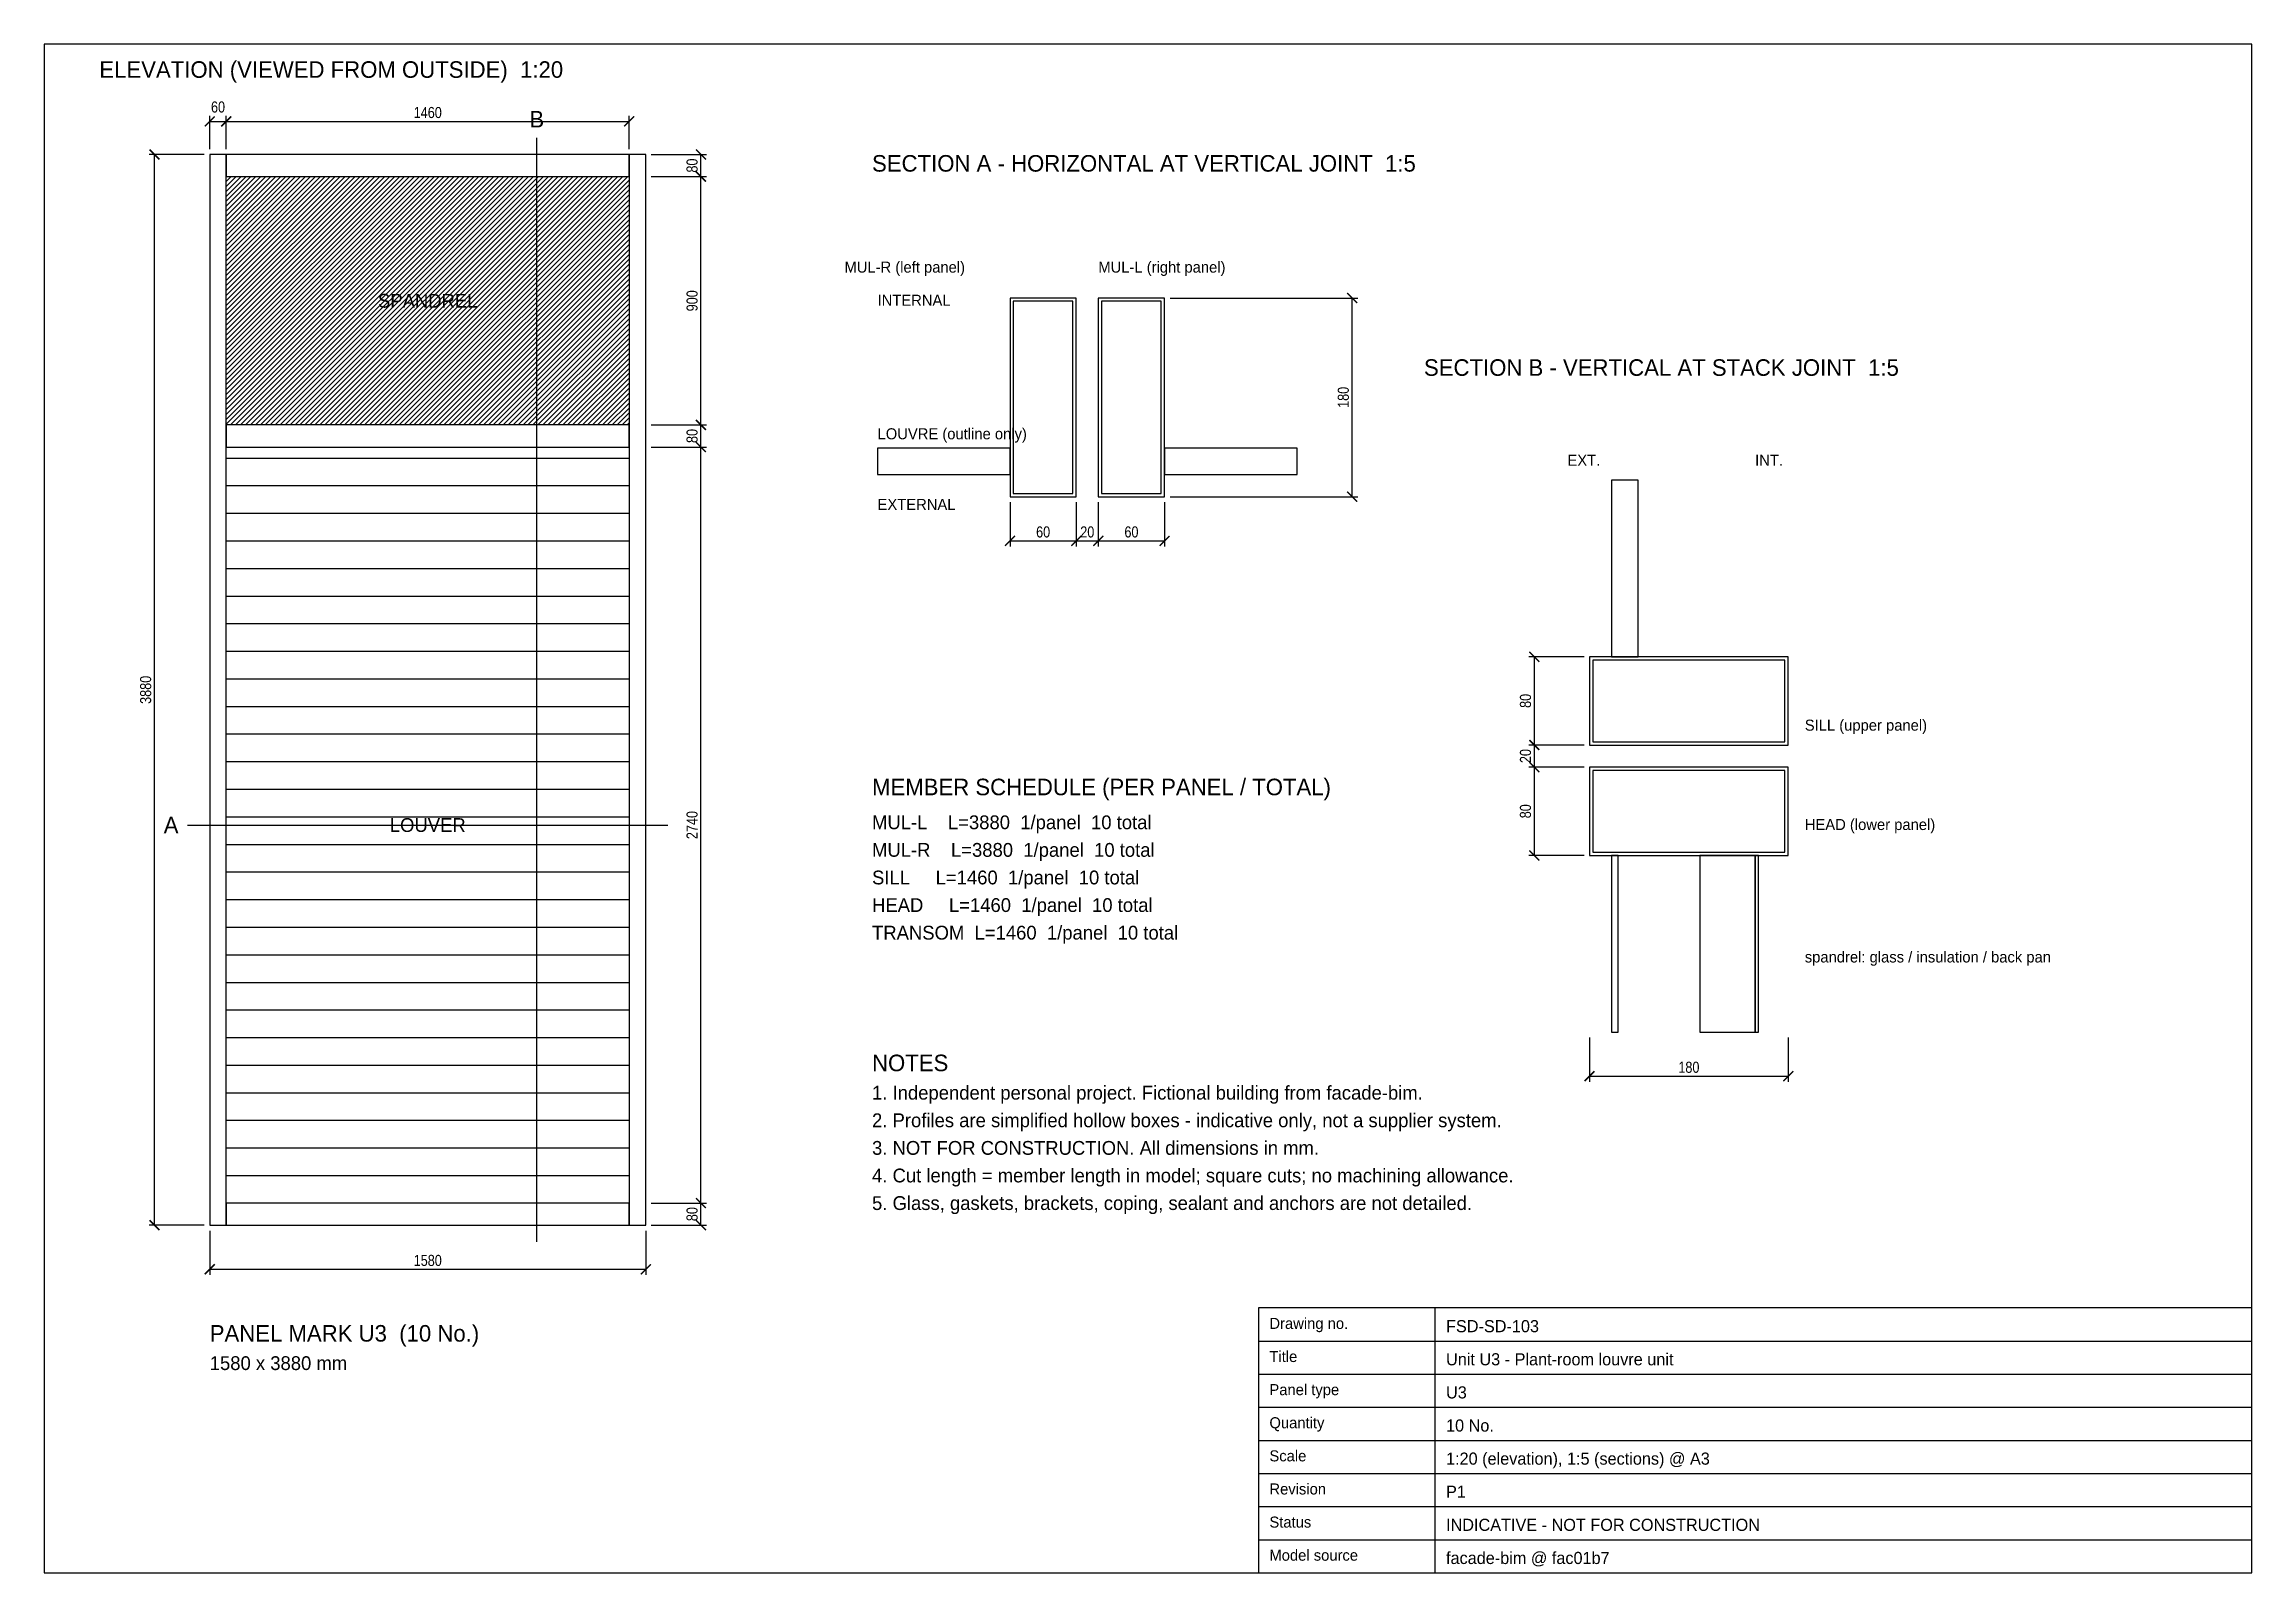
# Model space of a CAD drawing. Header units: millimetres. Extents: x 10 to 410, y 10 to 287.
import ezdxf
from ezdxf.enums import TextEntityAlignment as Align

# ---------------------------------------------------------------- set-up
doc = ezdxf.new("R2010")
doc.units = ezdxf.units.MM
for name, color, linetype in [('BORDER', 7, 'Continuous'), ('CUTLINE', 6, 'Continuous'), ('DIMS', 1, 'Continuous'), ('FRAME', 5, 'Continuous'), ('GLAZING', 4, 'Continuous'), ('INFILL', 8, 'Continuous'), ('SCHEDULE', 7, 'Continuous'), ('SECTION', 3, 'Continuous'), ('TEXT', 7, 'Continuous'), ('TITLE', 7, 'Continuous')]:
    doc.layers.add(name, color=color, linetype=linetype)
doc.styles.add('OpenSansCondensed-Light', font='OpenSansCondensed-Light.ttf')
doc.dimstyles.new('EZDXF', dxfattribs={"dimtxt": 2, "dimasz": 1.8, "dimexe": 1, "dimexo": 1, "dimgap": 0.6, "dimtad": 1, "dimdec": 0, "dimlfac": 100, "dimzin": 12, "dimdsep": 46, "dimtxsty": 'OpenSansCondensed-Light', "dimblk": 'ARCHTICK', "dimcen": 2.5, "dimazin": 3, "dimtfac": 0.5, "dimtmove": 2, "dimatfit": 3})

# ---------------------------------------------------------------- blocks, each defined once
blk = doc.blocks.new('FSD_TITLE')
at = {"layer": 'TITLE'}
for p, q in [((32, 0), (32, 48)), ((0, 42), (180, 42)), ((0, 36), (180, 36)), ((0, 30), (180, 30)), ((0, 24), (180, 24)), ((0, 18), (180, 18)), ((0, 12), (180, 12)), ((0, 6), (180, 6)), ((0, 0), (180, 0))]:
    blk.add_line(p, q, dxfattribs=at)
blk.add_lwpolyline([(0, 0), (180, 0), (180, 48), (0, 48)], close=True, dxfattribs=at)
for s, p in [('Drawing no.', (2, 43.6)), ('Title', (2, 37.6)), ('Panel type', (2, 31.6)), ('Quantity', (2, 25.6)), ('Scale', (2, 19.6)), ('Revision', (2, 13.6)), ('Status', (2, 7.6)), ('Model source', (2, 1.6))]:
    blk.add_text(s, height=2, dxfattribs=at).set_placement(p, align=Align.BOTTOM_LEFT)
for tag, p in [('DWG_NO', (34, 43.6)), ('TITLE', (34, 37.6)), ('TYPE', (34, 31.6)), ('QTY', (34, 25.6)), ('SCALE', (34, 19.6)), ('REV', (34, 13.6)), ('STATUS', (34, 7.6)), ('SOURCE', (34, 1.6))]:
    blk.add_attdef(tag, p, '', height=2.2, dxfattribs=at)
blk = doc.blocks.new('FSD_PANEL_U3')
at = {"layer": 'INFILL'}
h = blk.add_hatch(dxfattribs=at)
h.set_pattern_fill('ANSI31', scale=4)
h.paths.add_polyline_path([(60, 2900), (1520, 2900), (1520, 3800), (60, 3800)])
at = {"layer": 'FRAME'}
for points in [[(0, 0), (60, 0), (60, 3880), (0, 3880)], [(60, 3800), (1520, 3800), (1520, 3880), (60, 3880)], [(1520, 0), (1580, 0), (1580, 3880), (1520, 3880)], [(60, 2820), (1520, 2820), (1520, 2900), (60, 2900)], [(60, 0), (1520, 0), (1520, 80), (60, 80)]]:
    blk.add_lwpolyline(points, close=True, dxfattribs=at)
at = {"layer": 'INFILL'}
for p, q in [((60, 2780), (1520, 2780)), ((60, 2680), (1520, 2680)), ((60, 2580), (1520, 2580)), ((60, 2480), (1520, 2480)), ((60, 2380), (1520, 2380)), ((60, 2280), (1520, 2280)), ((60, 2180), (1520, 2180)), ((60, 2080), (1520, 2080)), ((60, 1980), (1520, 1980)), ((60, 1880), (1520, 1880)), ((60, 1780), (1520, 1780)), ((60, 1680), (1520, 1680)), ((60, 1580), (1520, 1580)), ((60, 1480), (1520, 1480)), ((60, 1380), (1520, 1380)), ((60, 1280), (1520, 1280)), ((60, 1180), (1520, 1180)), ((60, 1080), (1520, 1080)), ((60, 980), (1520, 980)), ((60, 880), (1520, 880)), ((60, 780), (1520, 780)), ((60, 680), (1520, 680)), ((60, 580), (1520, 580)), ((60, 480), (1520, 480)), ((60, 380), (1520, 380)), ((60, 280), (1520, 280)), ((60, 180), (1520, 180))]:
    blk.add_line(p, q, dxfattribs=at)
at = {"layer": 'TEXT'}
for s, p in [('SPANDREL', (790, 3350)), ('LOUVER', (790, 1450))]:
    blk.add_text(s, height=50, dxfattribs=at).set_placement(p, align=Align.MIDDLE_CENTER)
blk = doc.blocks.new('_ARCHTICK')
at = {"color": 0, "linetype": 'BYBLOCK', "const_width": 0.15}
blk.add_lwpolyline([(-0.5, -0.5), (0.5, 0.5)], dxfattribs=at)
blk = doc.blocks.new('FSD_MULLION')
at = {"layer": 'FRAME'}
for points in [[(0, 0), (60, 0), (60, 180), (0, 180)], [(3, 3), (57, 3), (57, 177), (3, 177)]]:
    blk.add_lwpolyline(points, close=True, dxfattribs=at)
blk = doc.blocks.new('FSD_TRANSOM')
at = {"layer": 'FRAME'}
for points in [[(0, 0), (180, 0), (180, 80), (0, 80)], [(3, 3), (177, 3), (177, 77), (3, 77)]]:
    blk.add_lwpolyline(points, close=True, dxfattribs=at)

msp = doc.modelspace()

# ---------------------------------------------------------------- linework, layer by layer
at = {"layer": 'BORDER'}
msp.add_lwpolyline([(10, 10), (410, 10), (410, 287), (10, 287)], close=True, dxfattribs=at)
at = {"layer": 'CUTLINE'}
for p, q in [((99.25, 70), (99.25, 270)), ((36, 145.5), (123, 145.5))]:
    msp.add_line(p, q, dxfattribs=at)
at = {"layer": 'GLAZING'}
for points in [[(161, 209), (185, 209), (185, 213.8), (161, 213.8)], [(213, 209), (237, 209), (237, 213.8), (213, 213.8)], [(294, 176), (298.8, 176), (298.8, 208), (294, 208)]]:
    msp.add_lwpolyline(points, close=True, dxfattribs=at)
at = {"layer": 'INFILL'}
for points in [[(294, 108), (295.2, 108), (295.2, 140), (294, 140)], [(310, 108), (320, 108), (320, 140), (310, 140)], [(320, 108), (320.6, 108), (320.6, 140), (320, 140)]]:
    msp.add_lwpolyline(points, close=True, dxfattribs=at)

# ---------------------------------------------------------------- block references
at = {"layer": 'FRAME', "xscale": 0.05, "yscale": 0.05}
msp.add_blockref('FSD_PANEL_U3', (40, 73), dxfattribs=at)
at = {"layer": 'SECTION', "xscale": 0.2, "yscale": 0.2}
for name, p in [('FSD_MULLION', (185, 205)), ('FSD_MULLION', (201, 205)), ('FSD_TRANSOM', (290, 160)), ('FSD_TRANSOM', (290, 140))]:
    msp.add_blockref(name, p, dxfattribs=at)
at = {"layer": 'TITLE'}
msp.add_blockref('FSD_TITLE', (230, 10), dxfattribs=at).add_auto_attribs({'DWG_NO': 'FSD-SD-103', 'TITLE': 'Unit U3 - Plant-room louvre unit', 'TYPE': 'U3', 'QTY': '10 No.', 'SCALE': '1:20 (elevation), 1:5 (sections) @ A3', 'REV': 'P1', 'STATUS': 'INDICATIVE - NOT FOR CONSTRUCTION', 'SOURCE': 'facade-bim @ fac01b7'})

# ---------------------------------------------------------------- texts
at = {"layer": 'CUTLINE'}
msp.add_text('B', height=3, dxfattribs=at).set_placement((99.25, 271), align=Align.BOTTOM_CENTER)
msp.add_text('A', height=3, dxfattribs=at).set_placement((33, 145.5), align=Align.MIDDLE_CENTER)
at = {"layer": 'GLAZING'}
msp.add_text('LOUVRE (outline only)', height=2, dxfattribs=at).set_placement((161, 214.8), align=Align.BOTTOM_LEFT)
at = {"layer": 'SCHEDULE'}
for s, height, p in [('MEMBER SCHEDULE (PER PANEL / TOTAL)', 3, (160, 150)), ('MUL-L    L=3880  1/panel  10 total', 2.5, (160, 144)), ('MUL-R    L=3880  1/panel  10 total', 2.5, (160, 139)), ('SILL     L=1460  1/panel  10 total', 2.5, (160, 134)), ('HEAD     L=1460  1/panel  10 total', 2.5, (160, 129)), ('TRANSOM  L=1460  1/panel  10 total', 2.5, (160, 124))]:
    msp.add_text(s, height=height, dxfattribs=at).set_placement(p, align=Align.BOTTOM_LEFT)
at = {"layer": 'TEXT'}
for s, height, p in [('ELEVATION (VIEWED FROM OUTSIDE)  1:20', 3, (20, 280)), ('SECTION A - HORIZONTAL AT VERTICAL JOINT  1:5', 3, (160, 263)), ('MUL-R (left panel)', 2, (155, 245)), ('MUL-L (right panel)', 2, (201, 245)), ('INTERNAL', 2, (161, 239)), ('SECTION B - VERTICAL AT STACK JOINT  1:5', 3, (260, 226)), ('EXT.', 2, (286, 210)), ('INT.', 2, (320, 210)), ('EXTERNAL', 2, (161, 202)), ('SILL (upper panel)', 2, (329, 162)), ('HEAD (lower panel)', 2, (329, 144)), ('spandrel: glass / insulation / back pan', 2, (329, 120)), ('NOTES', 3, (160, 100)), ('1. Independent personal project. Fictional building from facade-bim.', 2.5, (160, 95)), ('2. Profiles are simplified hollow boxes - indicative only, not a supplier system.', 2.5, (160, 90)), ('3. NOT FOR CONSTRUCTION. All dimensions in mm.', 2.5, (160, 85)), ('4. Cut length = member length in model; square cuts; no machining allowance.', 2.5, (160, 80)), ('5. Glass, gaskets, brackets, coping, sealant and anchors are not detailed.', 2.5, (160, 75)), ('PANEL MARK U3  (10 No.)', 3, (40, 51)), ('1580 x 3880 mm', 2.5, (40, 46))]:
    msp.add_text(s, height=height, dxfattribs=at).set_placement(p, align=Align.BOTTOM_LEFT)

# ---------------------------------------------------------------- dimensions: what is measured, and where the dimension line sits
at = {"layer": 'DIMS'}
for base, p1, p2, override in [((40, 273), (40, 267), (43, 267), {"dimlfac": 20}), ((43, 273), (43, 267), (116, 267), {"dimlfac": 20}), ((185, 197), (185, 205), (197, 205), {"dimlfac": 5}), ((197, 197), (197, 205), (201, 205), {"dimlfac": 5}), ((201, 197), (201, 205), (213, 205), {"dimlfac": 5}), ((290, 100), (290, 108), (326, 108), {"dimlfac": 5}), ((40, 65), (40, 73), (119, 73), {"dimlfac": 20})]:
    msp.add_linear_dim(base=base, p1=p1, p2=p2, dimstyle='EZDXF', override=override, dxfattribs=at).render()
for base, p1, p2, override in [((30, 73), (40, 73), (40, 267), {"dimlfac": 20}), ((129, 263), (119, 263), (119, 267), {"dimlfac": 20}), ((129, 218), (119, 218), (119, 263), {"dimlfac": 20}), ((247, 205), (213, 205), (213, 241), {"dimlfac": 5}), ((129, 214), (119, 214), (119, 218), {"dimlfac": 20}), ((129, 77), (119, 77), (119, 214), {"dimlfac": 20}), ((280, 160), (290, 160), (290, 176), {"dimlfac": 5}), ((280, 156), (290, 156), (290, 160), {"dimlfac": 5}), ((280, 140), (290, 140), (290, 156), {"dimlfac": 5}), ((129, 73), (119, 73), (119, 77), {"dimlfac": 20})]:
    msp.add_linear_dim(base=base, p1=p1, p2=p2, angle=90, dimstyle='EZDXF', override=override, dxfattribs=at).render()

doc.saveas('drawing.dxf')
